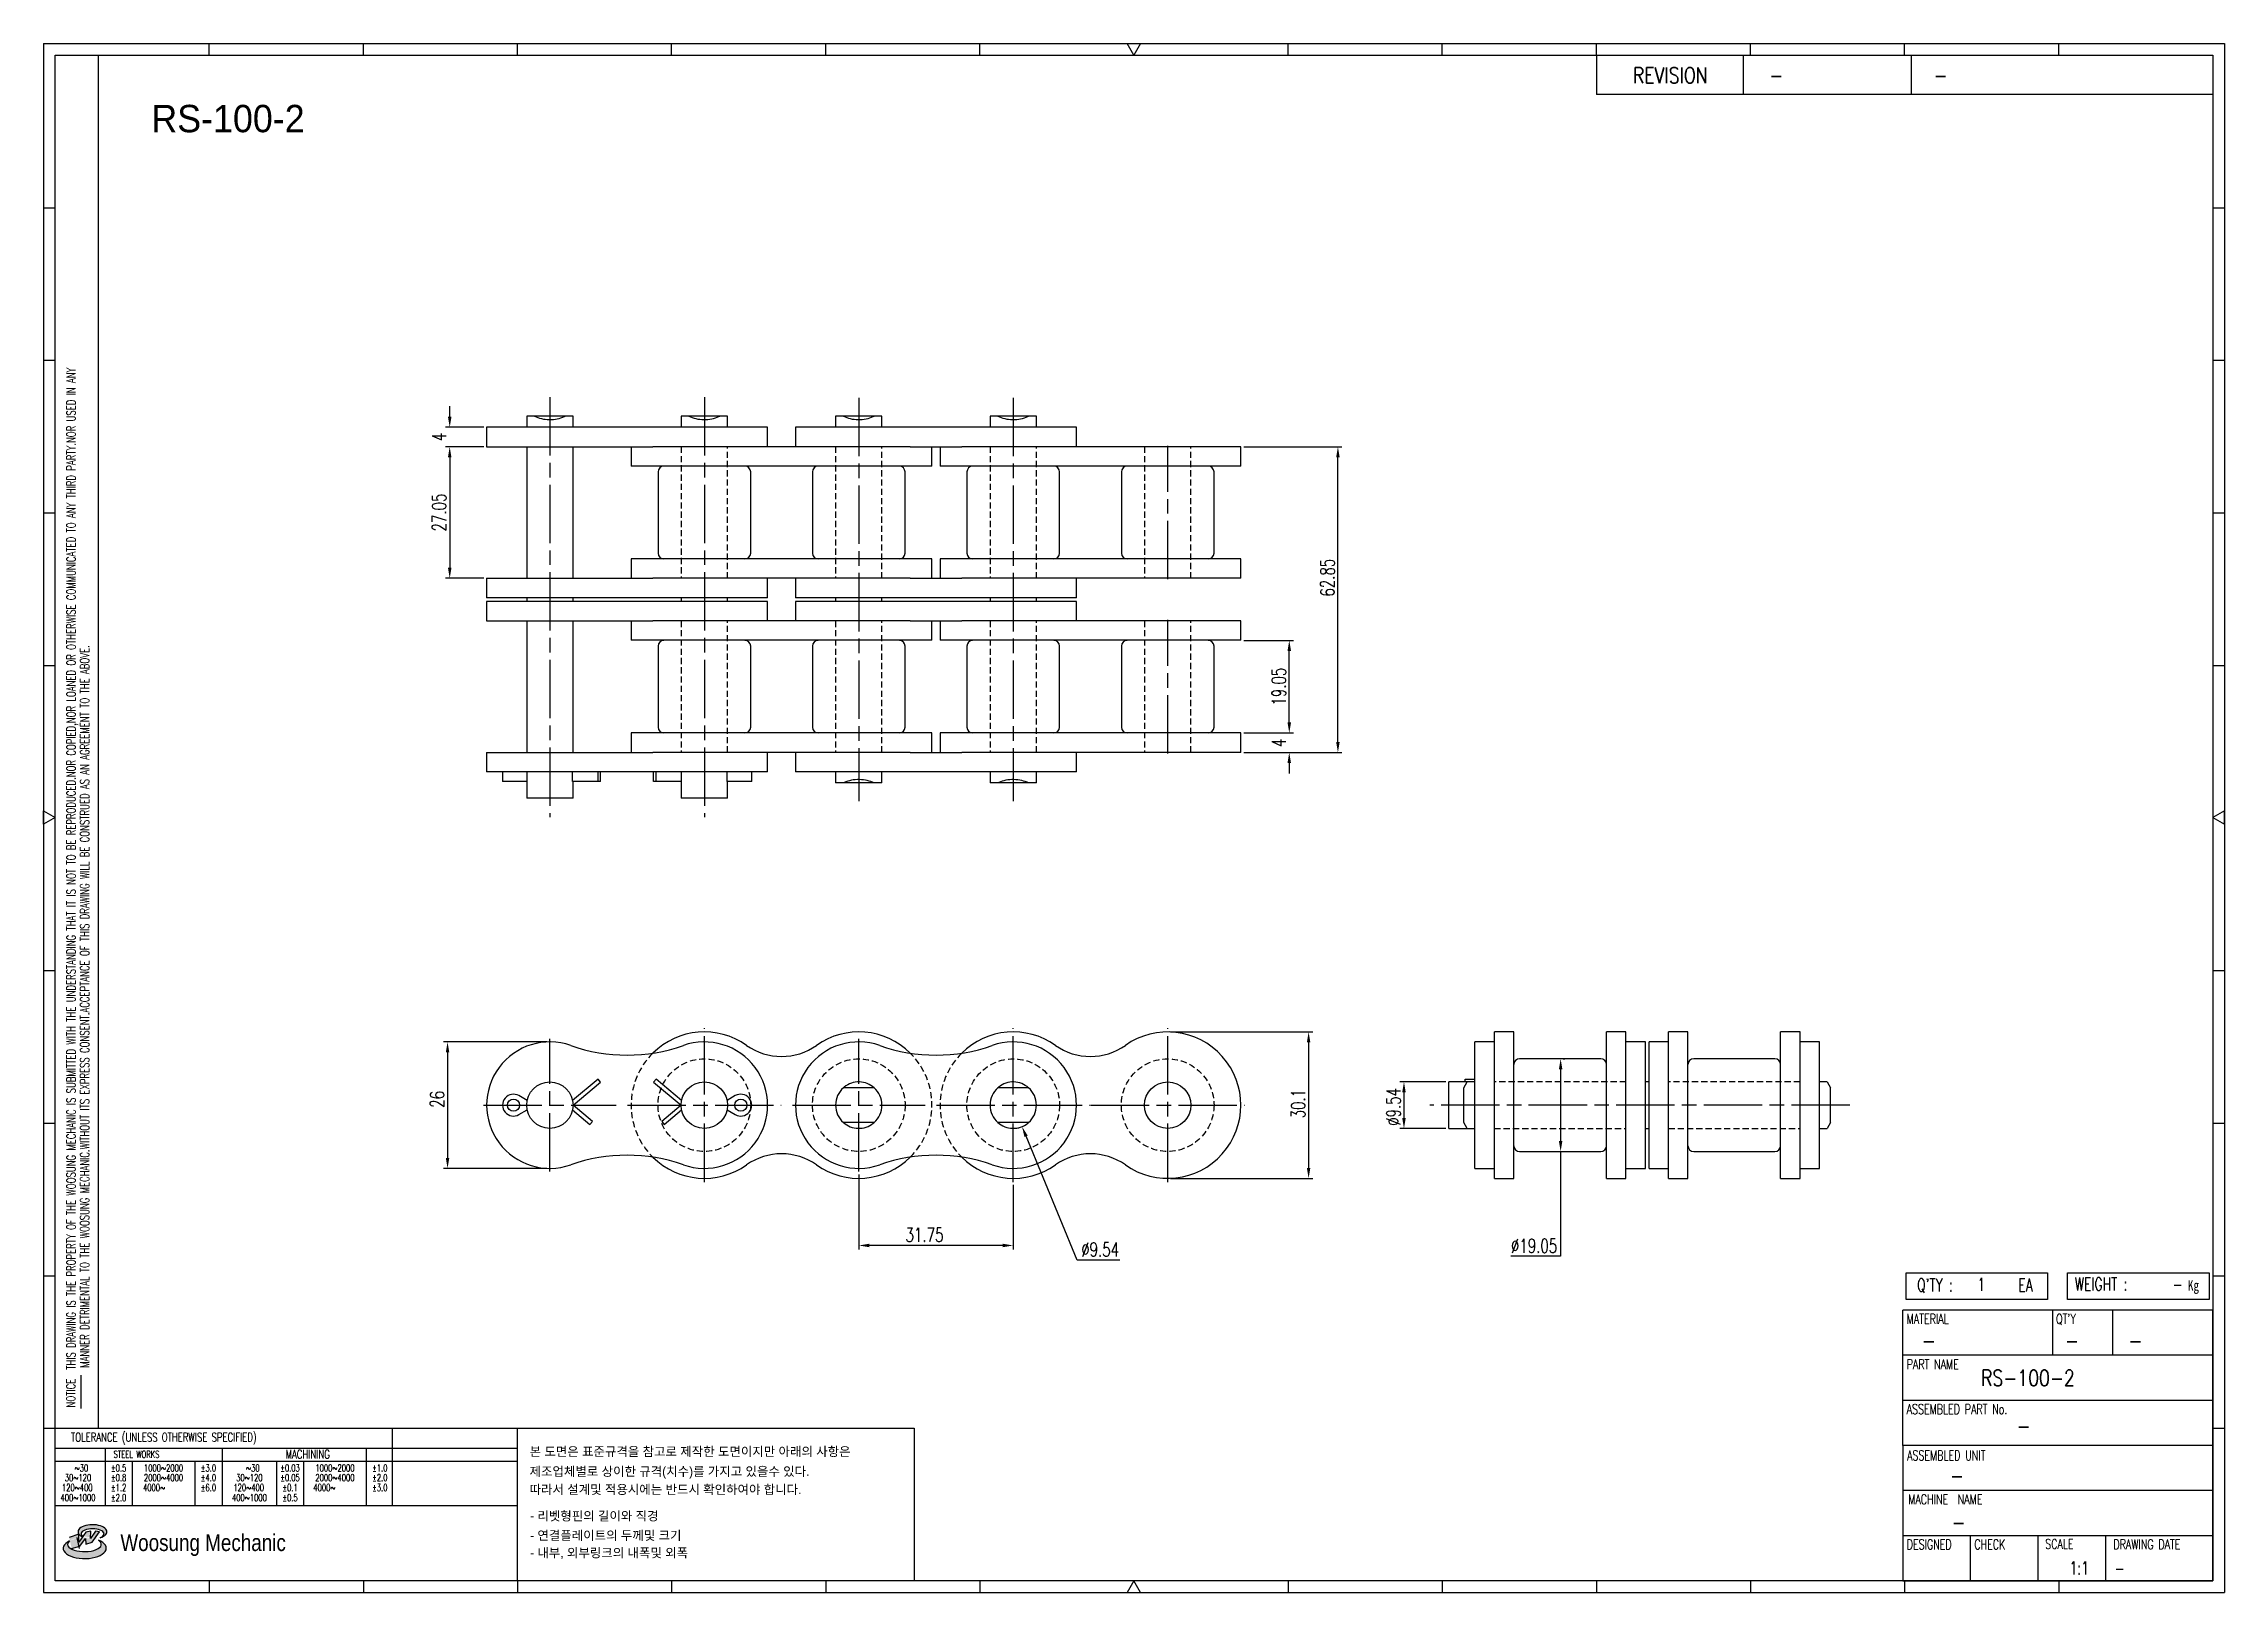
# Model space of a CAD drawing. Header units: millimetres. Extents: x 1327 to 1775, y -130 to 188.
import ezdxf
from ezdxf.enums import TextEntityAlignment as Align

# ---------------------------------------------------------------- set-up
doc = ezdxf.new("R2010")
doc.units = ezdxf.units.MM
doc.linetypes.add('AM_ISO08W050', pattern=[18, 12, -1.5, 3, -1.5])
doc.linetypes.add('HIDDEN', pattern=[9.525, 6.35, -3.175])
doc.layers.get('Defpoints').update_dxf_attribs({"color": 80})
doc.layers.add('CL1', color=140, linetype='AM_ISO08W050', lineweight=25)
for name, color, linetype in [('HID-01', 2, 'HIDDEN'), ('S-DIM', 7, 'Continuous'), ('TITLE', 7, 'Continuous'), ('도면레이아웃', 7, 'Continuous')]:
    doc.layers.add(name, color=color, linetype=linetype)
doc.styles.add('HAN', font='ROMANS.shx', dxfattribs={"width": 0.7, "bigfont": 'whgtxt.shx'})
doc.styles.add('HKD_ST2', font='romans.shx', dxfattribs={"width": 0.7, "height": 4, "bigfont": '@extfont2.shx'})
doc.styles.add('HSG', font='SIMPLEX.shx', dxfattribs={"width": 0.7, "bigfont": 'HSG.shx'})
doc.styles.add('MtXpl_', font='Gulim.ttf')
doc.styles.add('SLDTEXTSTYLE4', font='arial.ttf', dxfattribs={"width": 0.8})
doc.dimstyles.new('APP1.2', dxfattribs={"dimscale": 1.2, "dimtxt": 2.4, "dimasz": 1.8, "dimexe": 0.7, "dimexo": 0.5, "dimgap": 0.6, "dimtad": 1, "dimtoh": 1, "dimrnd": 0.01, "dimzin": 9, "dimdsep": 46, "dimtxsty": 'HSG', "dimcen": 0, "dimclrd": 1, "dimclre": 1, "dimclrt": 256, "dimazin": 2, "dimtp": 1, "dimtm": 1, "dimtfac": 0.5, "dimtofl": 0, "dimtmove": 0, "dimatfit": 3, "dimfxl": 0, "dimtvp": 1, "dimtolj": 2, "dimlwd": -1, "dimlwe": -1, "dimarcsym": 0})

# ---------------------------------------------------------------- blocks, each defined once
blk = doc.blocks.new('MAST')
at = {"layer": '도면레이아웃'}
h = blk.add_hatch(color=10, dxfattribs=at)
h.paths.add_polyline_path([(1.544, 35.177), (1.554, 34.966), (1.779, 35.034), (2.054, 35.422), (1.908, 35.446), (1.728, 35.167), (1.741, 35.439), (1.547, 35.405), (1.292, 35.041), (1.295, 35.33), (0.943, 35.208), (1.03, 34.8), (1.336, 34.885)])
edge = h.paths.add_edge_path()
edge.add_ellipse((1.795, 35.421), major_axis=(-0.53, 0), ratio=0.487785, start_angle=122.36065, end_angle=403.39574)
edge.add_line((1.411, 35.244), (1.419, 35.261))
edge.add_ellipse((1.798, 35.344), major_axis=(-0.423, 0), ratio=0.444396, start_angle=131.58977, end_angle=386.19408, ccw=False)
edge = h.paths.add_edge_path()
edge.add_ellipse((1.512, 34.815), major_axis=(-0.793, 0), ratio=0.480113, start_angle=314.67633, end_angle=590.85213)
edge.add_ellipse((1.501, 34.958), major_axis=(-0.62, 0), ratio=0.43311, start_angle=331.7024, end_angle=574.42495, ccw=False)
at = {"color": 140}
for p, q in [((0, 90.118), (80.15, 90.118)), ((0, 90.118), (0, 33.191)), ((80.15, 90.118), (80.15, 33.191)), ((57.068, 89.693), (57.068, 88.246)), ((62.47, 89.693), (62.47, 88.246)), ((68.635, 89.693), (68.635, 88.246)), ((79.725, 88.246), (57.068, 88.246)), ((68.449, 43.961), (68.449, 44.936)), ((68.449, 44.936), (73.654, 44.936)), ((73.654, 44.936), (73.654, 43.961)), ((74.39, 43.961), (74.39, 44.936)), ((74.39, 44.936), (79.595, 44.936)), ((79.595, 44.936), (79.595, 43.961)), ((68.336, 38.59), (68.336, 43.563)), ((79.725, 43.563), (68.336, 43.563)), ((73.654, 43.961), (68.449, 43.961)), ((73.827, 43.563), (73.827, 41.905)), ((79.595, 43.961), (74.39, 43.961)), ((76.037, 43.563), (76.037, 41.905)), ((79.725, 38.59), (79.725, 43.563)), ((79.725, 41.905), (68.336, 41.905)), ((79.725, 40.248), (68.336, 40.248)), ((68.336, 38.59), (68.336, 33.616)), ((79.725, 38.59), (68.336, 38.59)), ((79.725, 33.616), (79.725, 38.59)), ((79.725, 36.932), (68.336, 36.932)), ((79.725, 35.274), (68.336, 35.274)), ((70.822, 33.616), (70.822, 35.274)), ((73.309, 33.616), (73.309, 35.274)), ((75.796, 33.616), (75.796, 35.274)), ((0, 33.191), (80.15, 33.191)), ((68.336, 33.616), (79.725, 33.616))]:
    blk.add_line(p, q, dxfattribs=at)
for p, q in [((6.089, 89.693), (6.089, 90.118)), ((11.753, 89.693), (11.753, 90.118)), ((17.418, 89.693), (17.418, 90.118)), ((23.082, 89.693), (23.082, 90.118)), ((28.746, 89.693), (28.746, 90.118)), ((34.411, 89.693), (34.411, 90.118)), ((45.739, 89.693), (45.739, 90.118)), ((51.404, 89.693), (51.404, 90.118)), ((57.068, 89.693), (57.068, 90.118)), ((62.732, 89.693), (62.732, 90.118)), ((68.397, 89.693), (68.397, 90.118)), ((74.061, 89.693), (74.061, 90.118)), ((0, 84.085), (0.425, 84.085)), ((79.725, 84.085), (80.15, 84.085)), ((0, 78.478), (0.425, 78.478)), ((79.725, 78.478), (80.15, 78.478)), ((0, 72.87), (0.425, 72.87)), ((79.725, 72.87), (80.15, 72.87)), ((0, 67.262), (0.425, 67.262)), ((79.725, 67.262), (80.15, 67.262)), ((0, 56.047), (0.425, 56.047)), ((79.725, 56.047), (80.15, 56.047)), ((0, 50.439), (0.425, 50.439)), ((79.725, 50.439), (80.15, 50.439)), ((0, 44.832), (0.425, 44.832)), ((79.725, 44.832), (80.15, 44.832)), ((1.377, 39.947), (1.377, 41.174)), ((0, 39.224), (0.425, 39.224)), ((79.725, 39.224), (80.15, 39.224)), ((6.089, 33.616), (6.089, 33.191)), ((11.753, 33.616), (11.753, 33.191)), ((17.418, 33.616), (17.418, 33.191)), ((23.082, 33.616), (23.082, 33.191)), ((28.746, 33.616), (28.746, 33.191)), ((34.411, 33.616), (34.411, 33.191)), ((45.739, 33.616), (45.739, 33.191)), ((51.404, 33.616), (51.404, 33.191)), ((57.068, 33.616), (57.068, 33.191)), ((62.732, 33.616), (62.732, 33.191)), ((68.397, 33.616), (68.397, 33.191)), ((74.061, 33.616), (74.061, 33.191))]:
    blk.add_line(p, q)
at = {"color": 2}
for p, q in [((2.017, 39.224), (2.017, 89.693)), ((0.425, 39.224), (17.418, 39.224)), ((0.425, 38.487), (17.418, 38.487)), ((2.257, 38.487), (2.257, 36.382)), ((6.557, 38.5), (6.557, 36.382)), ((11.857, 38.487), (11.857, 36.382)), ((12.816, 39.224), (12.816, 36.382)), ((17.418, 33.616), (17.418, 39.224)), ((0.425, 38.012), (17.418, 38.012)), ((3.257, 38.012), (3.257, 36.382)), ((5.557, 38.012), (5.557, 36.382)), ((8.557, 38.012), (8.557, 36.382)), ((9.557, 38.026), (9.557, 36.382)), ((0.425, 36.382), (17.418, 36.382))]:
    blk.add_line(p, q, dxfattribs=at)
for points in [[(40.075, 89.693), (39.83, 90.118), (40.32, 90.118)], [(0.425, 61.679), (0, 61.433), (0, 61.924)], [(79.725, 61.679), (80.15, 61.433), (80.15, 61.924)], [(40.075, 33.616), (39.83, 33.191), (40.32, 33.191)]]:
    blk.add_lwpolyline(points, close=True)
at = {"color": 140}
blk.add_lwpolyline([(0.425, 89.693), (79.725, 89.693), (79.725, 33.616), (0.425, 33.616)], close=True, dxfattribs=at)
at = {"layer": '도면레이아웃'}
for p, q in [((1.295, 35.33), (0.943, 35.208)), ((1.547, 35.405), (1.292, 35.041)), ((1.292, 35.041), (1.295, 35.33)), ((1.741, 35.439), (1.547, 35.405)), ((1.908, 35.446), (1.728, 35.167)), ((1.728, 35.167), (1.741, 35.439)), ((1.779, 35.034), (2.054, 35.422)), ((2.054, 35.422), (1.908, 35.446)), ((1.03, 34.8), (1.336, 34.885)), ((1.224, 35.208), (1.311, 34.8)), ((1.224, 35.208), (1.224, 35.208)), ((1.336, 34.885), (1.544, 35.177)), ((1.419, 35.261), (1.411, 35.244)), ((1.544, 35.177), (1.554, 34.966)), ((1.554, 34.966), (1.779, 35.034))]:
    blk.add_line(p, q, dxfattribs=at)
for centre, major_axis, ratio, start_param, end_param in [((1.795, 35.421), (-0.53, 0), 0.487785, 2.135596, 7.040584), ((1.798, 35.344), (-0.423, 0), 0.444396, 2.296675, 6.740358), ((1.512, 34.815), (-0.793, 0), 0.480113, 5.492138, 10.312315), ((1.501, 34.958), (-0.62, 0), 0.43311, 5.789299, 10.025607)]:
    blk.add_ellipse(centre, major_axis=major_axis, ratio=ratio, start_param=start_param, end_param=end_param, dxfattribs=at)
for s, height, style, width, p in [('REVISION', 0.5806, 'HAN', 0.8, (58.415, 88.664)), ('-', 0.581, 'HAN', 0.8, (63.426, 88.664)), ('-', 0.581, 'HAN', 0.8, (69.468, 88.664)), ("Q'TY : ", 0.4746, 'HKD_ST2', 0.7, (68.857, 44.253)), ('1', 0.475, 'HKD_ST2', 0.7, (71.071, 44.275)), ('EA', 0.4746, 'HKD_ST2', 0.7, (72.578, 44.253)), ('WEIGHT : ', 0.4746, 'HKD_ST2', 0.7, (74.65, 44.286)), ('-', 0.581, 'HAN', 0.8, (69.029, 42.157)), ('-', 0.581, 'HAN', 0.8, (74.289, 42.157)), ('-', 0.581, 'HAN', 0.8, (76.623, 42.157)), ('-', 0.581, 'HAN', 0.8, (72.515, 39.013)), ('-', 0.581, 'HAN', 0.8, (70.067, 37.189)), ('-', 0.581, 'HAN', 0.8, (70.126, 35.48)), ('1:1', 0.4746, 'HKD_ST2', 0.7, (74.458, 33.848)), ('-', 0.475, 'HKD_ST2', 0.7, (76.112, 33.837))]:
    blk.add_text(s, height=height, dxfattribs=dict(style=style, width=width)).set_placement(p)
at = {"color": 6, "style": 'HKD_ST2', "width": 0.7}
for s, p in [(' THIS DRAWING IS THE PROPERTY OF THE WOOSUNG MECHANIC IS SUBMITTED WITH THE UNDERSTANDING THAT IT IS NOT TO BE REPRODUCED.NOR COPIED,NOR LOANED OR OTHERWISE COMMUNICATED TO ANY THIRD PARTY.NOR USED IN ANY', (1.173, 41.217)), ('MANNER DETRIMENTAL TO THE WOOSUNG MECHANIC.WITHOUT ITS EXPRESS CONSENT.ACCEPTANCE OF THIS DRAWING WILL BE CONSTRUED AS AN AGREEMENT TO THE ABOVE.', (1.672, 41.447))]:
    blk.add_text(s, height=0.326266, rotation=90, dxfattribs=at).set_placement(p)
at = {"style": 'HKD_ST2', "width": 0.7}
blk.add_text('-', height=0.475, dxfattribs=at).set_placement((78.613, 44.286), align=Align.RIGHT)
at = {"color": 254, "style": 'HKD_ST2', "width": 0.7}
for s, height, p in [('MATERIAL', 0.3651, (68.474, 43.425)), ("QT'Y", 0.3651, (73.965, 43.425)), ('PART NAME', 0.3651, (68.474, 41.756)), ('ASSEMBLED PART No.', 0.36511, (68.474, 40.109)), ('ASSEMBLED UNIT', 0.36511, (68.49, 38.408)), ('MACHINE  NAME', 0.36511, (68.532, 36.794)), ('DESIGNED', 0.3651, (68.474, 35.136)), ('CHECK', 0.3651, (70.961, 35.136)), ('SCALE', 0.3651, (73.566, 35.153)), ('DRAWING DATE', 0.36511, (76.071, 35.141))]:
    blk.add_text(s, height=height, dxfattribs=at).set_placement(p, align=Align.TOP_LEFT)
at = {"style": 'HKD_ST2', "width": 0.7}
blk.add_text('NOTICE', height=0.3263, rotation=90, dxfattribs=at).set_placement((1.163, 39.988))
blk.add_text('TOLERANCE (UNLESS OTHERWISE SPECIFIED)', height=0.32627, dxfattribs=at).set_placement((4.417, 38.896), align=Align.MIDDLE_CENTER)
at = {"color": 4, "style": 'HKD_ST2', "width": 0.7}
for s, height, p in [('%%12630', 0.261, (1.389, 37.762)), ('1000%%1262000', 0.26101, (4.407, 37.762)), ('%%12630', 0.261, (7.689, 37.762)), ('1000%%1262000', 0.26101, (10.707, 37.762)), ('120%%126400', 0.26101, (1.237, 37.045)), ('30%%126120', 0.261, (1.263, 37.411)), ('4000%%126', 0.261, (4.061, 37.045)), ('2000%%1264000', 0.26101, (4.407, 37.411)), ('120%%126400', 0.26101, (7.537, 37.045)), ('30%%126120', 0.261, (7.563, 37.411)), ('4000%%126', 0.261, (10.321, 37.045)), ('2000%%1264000', 0.26101, (10.707, 37.411)), ('400%%1261000', 0.26101, (1.263, 36.67)), ('400%%1261000', 0.26101, (7.563, 36.67))]:
    blk.add_text(s, height=height, dxfattribs=at).set_placement(p, align=Align.MIDDLE_CENTER)
for s, height, p in [('%%P0.5', 0.261, (2.757, 37.762)), ('STEEL WORKS', 0.26101, (3.416, 38.268)), ('%%P3.0', 0.261, (6.057, 37.762)), ('%%P0.03', 0.261, (9.057, 37.762)), ('MACHINING', 0.3263, (9.707, 38.27)), ('%%P1.0', 0.261, (12.357, 37.762)), ('%%P0.8', 0.261, (2.757, 37.411)), ('%%P1.2', 0.261, (2.757, 37.045)), ('%%P4.0', 0.261, (6.057, 37.411)), ('%%P6.0', 0.261, (6.057, 37.045)), ('%%P0.05', 0.261, (9.057, 37.411)), ('%%P0.1', 0.261, (9.057, 37.045)), ('%%P2.0', 0.261, (12.357, 37.411)), ('%%P3.0', 0.261, (12.357, 37.045)), ('%%P2.0', 0.261, (2.757, 36.67)), ('%%P0.5', 0.261, (9.057, 36.67))]:
    blk.add_text(s, height=height, dxfattribs=at).set_placement(p, align=Align.MIDDLE)
at = {"color": 1, "style": 'SLDTEXTSTYLE4', "width": 0.8}
blk.add_text('Woosung Mechanic', height=0.61957, dxfattribs=at).set_placement((2.822, 34.711))
at = {"layer": 'TITLE', "width": 0.8}
blk.add_text('Kg', height=0.3789, dxfattribs=at).set_placement((78.807, 44.286))
blk = doc.blocks.new('*D2')
at = {"layer": 'Defpoints', "color": 0, "transparency": 16777216}
for p in [(1572.98, 46.76), (1582.92, 46.76), (1572.98, 42.76)]:
    blk.add_point(p, dxfattribs=at)
at = {"layer": 'S-DIM', "color": 1, "transparency": 16777216}
for p, q in [((1582.92, 48.92), (1582.92, 51.08)), ((1573.58, 46.76), (1583.76, 46.76)), ((1573.58, 42.76), (1583.76, 42.76)), ((1582.92, 40.6), (1582.92, 38.44))]:
    blk.add_line(p, q, dxfattribs=at)
for points in [[(1582.56, 48.92), (1583.28, 48.92), (1582.92, 46.76)], [(1582.56, 40.6), (1583.28, 40.6), (1582.92, 42.76)]]:
    blk.add_solid(points, dxfattribs=at)
at = {"layer": 'S-DIM', "transparency": 16777216, "insert": (1580.76, 44.76), "char_height": 2.88, "attachment_point": 5, "rotation": 90, "style": 'HSG'}
blk.add_mtext('\\A2;4', dxfattribs=at)
blk = doc.blocks.new('*D3')
at = {"layer": 'Defpoints', "color": 0, "transparency": 16777216}
for p in [(1572.98, 65.81), (1582.92, 65.81), (1572.98, 46.76)]:
    blk.add_point(p, dxfattribs=at)
at = {"layer": 'S-DIM', "color": 1, "transparency": 16777216}
for p, q in [((1573.58, 65.81), (1583.76, 65.81)), ((1582.92, 48.92), (1582.92, 63.65)), ((1573.58, 46.76), (1583.76, 46.76))]:
    blk.add_line(p, q, dxfattribs=at)
for points in [[(1582.56, 63.65), (1583.28, 63.65), (1582.92, 65.81)], [(1582.56, 48.92), (1583.28, 48.92), (1582.92, 46.76)]]:
    blk.add_solid(points, dxfattribs=at)
at = {"layer": 'S-DIM', "transparency": 16777216, "insert": (1580.76, 56.29), "char_height": 2.88, "attachment_point": 5, "rotation": 90, "style": 'HSG'}
blk.add_mtext('\\A2;19.05', dxfattribs=at)
blk = doc.blocks.new('*D4')
at = {"layer": 'Defpoints', "color": 0, "transparency": 16777216}
for p in [(1572.98, 105.61), (1592.92, 105.61), (1572.98, 42.76)]:
    blk.add_point(p, dxfattribs=at)
at = {"layer": 'S-DIM', "color": 1, "transparency": 16777216}
for p, q in [((1573.58, 105.61), (1593.76, 105.61)), ((1592.92, 44.92), (1592.92, 103.45)), ((1573.58, 42.76), (1593.76, 42.76))]:
    blk.add_line(p, q, dxfattribs=at)
for points in [[(1592.56, 103.45), (1593.28, 103.45), (1592.92, 105.61)], [(1592.56, 44.92), (1593.28, 44.92), (1592.92, 42.76)]]:
    blk.add_solid(points, dxfattribs=at)
at = {"layer": 'S-DIM', "transparency": 16777216, "insert": (1590.76, 78.69), "char_height": 2.88, "attachment_point": 5, "rotation": 90, "style": 'HSG'}
blk.add_mtext('\\A2;62.85', dxfattribs=at)
blk = doc.blocks.new('*D5')
at = {"layer": 'Defpoints', "color": 0, "transparency": 16777216}
for p in [(1417.93, 109.61), (1410.33, 105.61), (1417.93, 105.61)]:
    blk.add_point(p, dxfattribs=at)
at = {"layer": 'S-DIM', "color": 1, "transparency": 16777216}
for p, q in [((1410.33, 111.77), (1410.33, 113.93)), ((1417.33, 109.61), (1409.49, 109.61)), ((1417.33, 105.61), (1409.49, 105.61)), ((1410.33, 103.45), (1410.33, 101.29))]:
    blk.add_line(p, q, dxfattribs=at)
for points in [[(1409.97, 111.77), (1410.69, 111.77), (1410.33, 109.61)], [(1409.97, 103.45), (1410.69, 103.45), (1410.33, 105.61)]]:
    blk.add_solid(points, dxfattribs=at)
at = {"layer": 'S-DIM', "transparency": 16777216, "insert": (1408.17, 107.61), "char_height": 2.88, "attachment_point": 5, "rotation": 90, "style": 'HSG'}
blk.add_mtext('\\A2;4', dxfattribs=at)
blk = doc.blocks.new('*D6')
at = {"layer": 'Defpoints', "color": 0, "transparency": 16777216}
for p in [(1417.93, 105.61), (1410.33, 78.56), (1417.93, 78.56)]:
    blk.add_point(p, dxfattribs=at)
at = {"layer": 'S-DIM', "color": 1, "transparency": 16777216}
for p, q in [((1417.33, 105.61), (1409.49, 105.61)), ((1410.33, 103.45), (1410.33, 80.72)), ((1417.33, 78.56), (1409.49, 78.56))]:
    blk.add_line(p, q, dxfattribs=at)
for points in [[(1409.97, 103.45), (1410.69, 103.45), (1410.33, 105.61)], [(1409.97, 80.72), (1410.69, 80.72), (1410.33, 78.56)]]:
    blk.add_solid(points, dxfattribs=at)
at = {"layer": 'S-DIM', "transparency": 16777216, "insert": (1408.17, 92.09), "char_height": 2.88, "attachment_point": 5, "rotation": 90, "style": 'HSG'}
blk.add_mtext('\\A2;27.05', dxfattribs=at)
blk = doc.blocks.new('*D7')
at = {"layer": 'Defpoints', "color": 0, "transparency": 16777216}
for p in [(1494.43, -43.4), (1526.18, -45.55), (1494.43, -58.6)]:
    blk.add_point(p, dxfattribs=at)
at = {"layer": 'S-DIM', "color": 1, "transparency": 16777216}
for p, q in [((1494.43, -44), (1494.43, -59.44)), ((1526.18, -46.15), (1526.18, -59.44)), ((1524.02, -58.6), (1496.59, -58.6))]:
    blk.add_line(p, q, dxfattribs=at)
for points in [[(1496.59, -58.24), (1496.59, -58.96), (1494.43, -58.6)], [(1524.02, -58.24), (1524.02, -58.96), (1526.18, -58.6)]]:
    blk.add_solid(points, dxfattribs=at)
at = {"layer": 'S-DIM', "transparency": 16777216, "insert": (1507.93, -56.44), "char_height": 2.88, "attachment_point": 5, "style": 'HSG'}
blk.add_mtext('\\A2;31.75', dxfattribs=at)
blk = doc.blocks.new('*D8')
at = {"layer": 'Defpoints', "color": 0, "transparency": 16777216}
for p in [(1524.36, -25.34), (1527.99, -34.16)]:
    blk.add_point(p, dxfattribs=at)
at = {"layer": 'S-DIM', "color": 1, "transparency": 16777216}
for p, q in [((1539.29, -61.6), (1528.81, -36.15)), ((1548.08, -61.6), (1539.29, -61.6))]:
    blk.add_line(p, q, dxfattribs=at)
blk.add_arc((1526.18, -29.75), 4.77, 282.2892, 304.2026, dxfattribs=at)
blk.add_solid([(1529.15, -36.02), (1528.48, -36.29), (1527.99, -34.16)], dxfattribs=at)
at = {"layer": 'S-DIM', "transparency": 16777216, "insert": (1544.04, -59.44), "char_height": 2.88, "attachment_point": 5, "style": 'HSG'}
blk.add_mtext('\\A2;∅9.54', dxfattribs=at)
blk = doc.blocks.new('*D9')
at = {"layer": 'Defpoints', "color": 0, "transparency": 16777216}
for p in [(1430.93, -16.75), (1409.89, -42.75), (1430.93, -42.75)]:
    blk.add_point(p, dxfattribs=at)
at = {"layer": 'S-DIM', "color": 1, "transparency": 16777216}
for p, q in [((1430.33, -16.75), (1409.05, -16.75)), ((1409.89, -18.91), (1409.89, -40.59)), ((1430.33, -42.75), (1409.05, -42.75))]:
    blk.add_line(p, q, dxfattribs=at)
for points in [[(1409.53, -18.91), (1410.25, -18.91), (1409.89, -16.75)], [(1409.53, -40.59), (1410.25, -40.59), (1409.89, -42.75)]]:
    blk.add_solid(points, dxfattribs=at)
at = {"layer": 'S-DIM', "transparency": 16777216, "insert": (1407.73, -28.56), "char_height": 2.88, "attachment_point": 5, "rotation": 90, "style": 'HSG'}
blk.add_mtext('\\A2;26', dxfattribs=at)
blk = doc.blocks.new('*D10')
at = {"layer": 'Defpoints', "color": 0, "transparency": 16777216}
for p in [(1557.93, -14.7), (1557.93, -44.8), (1586.9, -44.8)]:
    blk.add_point(p, dxfattribs=at)
at = {"layer": 'S-DIM', "color": 1, "transparency": 16777216}
for p, q in [((1558.53, -14.7), (1587.74, -14.7)), ((1586.9, -16.86), (1586.9, -42.64)), ((1558.53, -44.8), (1587.74, -44.8))]:
    blk.add_line(p, q, dxfattribs=at)
for points in [[(1586.54, -16.86), (1587.26, -16.86), (1586.9, -14.7)], [(1586.54, -42.64), (1587.26, -42.64), (1586.9, -44.8)]]:
    blk.add_solid(points, dxfattribs=at)
at = {"layer": 'S-DIM', "transparency": 16777216, "insert": (1584.74, -29.43), "char_height": 2.88, "attachment_point": 5, "rotation": 90, "style": 'HSG'}
blk.add_mtext('\\A2;30.1', dxfattribs=at)
blk = doc.blocks.new('*D11')
at = {"layer": 'Defpoints', "color": 0, "transparency": 16777216}
for p in [(1615.71, -24.98), (1606.5, -34.52), (1615.71, -34.52)]:
    blk.add_point(p, dxfattribs=at)
at = {"layer": 'S-DIM', "color": 1, "transparency": 16777216}
for p, q in [((1615.11, -24.98), (1605.66, -24.98)), ((1606.5, -27.14), (1606.5, -32.36)), ((1615.11, -34.52), (1605.66, -34.52))]:
    blk.add_line(p, q, dxfattribs=at)
for points in [[(1606.14, -27.14), (1606.86, -27.14), (1606.5, -24.98)], [(1606.14, -32.36), (1606.86, -32.36), (1606.5, -34.52)]]:
    blk.add_solid(points, dxfattribs=at)
at = {"layer": 'S-DIM', "transparency": 16777216, "insert": (1604.34, -30.11), "char_height": 2.88, "attachment_point": 5, "rotation": 90, "style": 'HSG'}
blk.add_mtext('\\A2;%%c9.54', dxfattribs=at)
blk = doc.blocks.new('*D12')
at = {"layer": 'Defpoints', "color": 0, "transparency": 16777216}
for p in [(1638.61, -20.22), (1638.61, -39.27), (1638.71, -39.27)]:
    blk.add_point(p, dxfattribs=at)
at = {"layer": 'S-DIM', "color": 1, "transparency": 16777216}
for p, q in [((1638.71, -22.38), (1638.71, -37.11)), ((1639.21, -20.22), (1639.55, -20.22)), ((1638.71, -39.27), (1638.71, -60.83)), ((1639.21, -39.27), (1639.55, -39.27)), ((1638.71, -60.83), (1628.49, -60.83))]:
    blk.add_line(p, q, dxfattribs=at)
for points in [[(1638.35, -22.38), (1639.07, -22.38), (1638.71, -20.22)], [(1638.35, -37.11), (1639.07, -37.11), (1638.71, -39.27)]]:
    blk.add_solid(points, dxfattribs=at)
at = {"layer": 'S-DIM', "transparency": 16777216, "insert": (1633.24, -58.67), "char_height": 2.88, "attachment_point": 5, "style": 'HSG'}
blk.add_mtext('\\A2;%%c19.05', dxfattribs=at)

msp = doc.modelspace()

# ---------------------------------------------------------------- linework, layer by layer
for p, q in [((1417.925, 109.611), (1417.925, 105.611)), ((1475.675, 109.611), (1417.925, 109.611)), ((1435.695, 111.886), (1426.155, 111.886)), ((1426.155, 111.886), (1426.155, 109.611)), ((1427.77, 111.886), (1428.094, 111.735)), ((1428.094, 111.735), (1428.439, 111.601)), ((1428.439, 111.601), (1428.804, 111.484)), ((1428.804, 111.484), (1429.184, 111.387)), ((1429.184, 111.387), (1429.578, 111.309)), ((1429.578, 111.309), (1429.982, 111.251)), ((1429.982, 111.251), (1430.393, 111.214)), ((1430.393, 111.214), (1430.808, 111.198)), ((1430.808, 111.198), (1431.224, 111.202)), ((1431.224, 111.202), (1431.638, 111.228)), ((1431.638, 111.228), (1432.046, 111.274)), ((1432.046, 111.274), (1432.446, 111.341)), ((1432.446, 111.341), (1432.834, 111.427)), ((1432.834, 111.427), (1433.208, 111.533)), ((1433.208, 111.533), (1433.564, 111.657)), ((1433.564, 111.657), (1433.901, 111.798)), ((1433.901, 111.798), (1434.08, 111.886)), ((1435.695, 109.611), (1435.695, 111.886)), ((1467.445, 111.886), (1457.905, 111.886)), ((1457.905, 111.886), (1457.905, 109.611)), ((1459.52, 111.886), (1459.844, 111.735)), ((1459.844, 111.735), (1460.189, 111.601)), ((1460.189, 111.601), (1460.554, 111.484)), ((1460.554, 111.484), (1460.934, 111.387)), ((1460.934, 111.387), (1461.328, 111.309)), ((1461.328, 111.309), (1461.732, 111.251)), ((1461.732, 111.251), (1462.143, 111.214)), ((1462.143, 111.214), (1462.558, 111.198)), ((1462.558, 111.198), (1462.974, 111.202)), ((1462.974, 111.202), (1463.388, 111.228)), ((1463.388, 111.228), (1463.796, 111.274)), ((1463.796, 111.274), (1464.196, 111.341)), ((1464.196, 111.341), (1464.584, 111.427)), ((1464.584, 111.427), (1464.958, 111.533)), ((1464.958, 111.533), (1465.314, 111.657)), ((1465.314, 111.657), (1465.651, 111.798)), ((1465.651, 111.798), (1465.83, 111.886)), ((1467.445, 109.611), (1467.445, 111.886)), ((1475.675, 105.611), (1475.675, 109.611)), ((1481.425, 109.611), (1481.425, 105.611)), ((1539.175, 109.611), (1481.425, 109.611)), ((1499.195, 111.886), (1489.655, 111.886)), ((1489.655, 111.886), (1489.655, 109.611)), ((1491.27, 111.886), (1491.594, 111.735)), ((1491.594, 111.735), (1491.939, 111.601)), ((1491.939, 111.601), (1492.304, 111.484)), ((1492.304, 111.484), (1492.684, 111.387)), ((1492.684, 111.387), (1493.078, 111.309)), ((1493.078, 111.309), (1493.482, 111.251)), ((1493.482, 111.251), (1493.893, 111.214)), ((1493.893, 111.214), (1494.308, 111.198)), ((1494.308, 111.198), (1494.724, 111.202)), ((1494.724, 111.202), (1495.138, 111.228)), ((1495.138, 111.228), (1495.546, 111.274)), ((1495.546, 111.274), (1495.946, 111.341)), ((1495.946, 111.341), (1496.334, 111.427)), ((1496.334, 111.427), (1496.708, 111.533)), ((1496.708, 111.533), (1497.064, 111.657)), ((1497.064, 111.657), (1497.401, 111.798)), ((1497.401, 111.798), (1497.58, 111.886)), ((1499.195, 109.611), (1499.195, 111.886)), ((1530.945, 111.886), (1521.405, 111.886)), ((1521.405, 111.886), (1521.405, 109.611)), ((1523.02, 111.886), (1523.344, 111.735)), ((1523.344, 111.735), (1523.689, 111.601)), ((1523.689, 111.601), (1524.054, 111.484)), ((1524.054, 111.484), (1524.434, 111.387)), ((1524.434, 111.387), (1524.828, 111.309)), ((1524.828, 111.309), (1525.232, 111.251)), ((1525.232, 111.251), (1525.643, 111.214)), ((1525.643, 111.214), (1526.058, 111.198)), ((1526.058, 111.198), (1526.474, 111.202)), ((1526.474, 111.202), (1526.888, 111.228)), ((1526.888, 111.228), (1527.296, 111.274)), ((1527.296, 111.274), (1527.696, 111.341)), ((1527.696, 111.341), (1528.084, 111.427)), ((1528.084, 111.427), (1528.458, 111.533)), ((1528.458, 111.533), (1528.814, 111.657)), ((1528.814, 111.657), (1529.151, 111.798)), ((1529.151, 111.798), (1529.33, 111.886)), ((1530.945, 109.611), (1530.945, 111.886)), ((1539.175, 105.611), (1539.175, 109.611)), ((1417.925, 105.611), (1452.084, 105.611)), ((1426.155, 105.611), (1426.155, 78.561)), ((1435.695, 78.561), (1435.695, 105.611)), ((1447.625, 105.611), (1447.625, 101.611)), ((1505.017, 105.611), (1452.084, 105.611)), ((1505.017, 105.611), (1515.584, 105.611)), ((1509.475, 101.611), (1509.475, 105.611)), ((1511.125, 105.611), (1511.125, 101.611)), ((1572.975, 105.611), (1515.584, 105.611)), ((1572.975, 101.611), (1572.975, 105.611)), ((1509.475, 101.611), (1447.625, 101.611)), ((1453.15, 100.429), (1453.15, 83.742)), ((1472.2, 83.742), (1472.2, 100.429)), ((1484.9, 100.429), (1484.9, 83.742)), ((1503.95, 83.742), (1503.95, 100.429)), ((1572.975, 101.611), (1511.125, 101.611)), ((1516.65, 100.429), (1516.65, 83.742)), ((1535.7, 83.742), (1535.7, 100.429)), ((1548.4, 100.429), (1548.4, 83.742)), ((1567.45, 83.742), (1567.45, 100.429)), ((1447.625, 82.561), (1447.625, 78.561)), ((1509.475, 82.561), (1447.625, 82.561)), ((1509.475, 78.561), (1509.475, 82.561)), ((1511.125, 82.561), (1511.125, 78.561)), ((1572.975, 82.561), (1511.125, 82.561)), ((1572.975, 78.561), (1572.975, 82.561)), ((1417.925, 78.561), (1452.084, 78.561)), ((1417.925, 78.561), (1417.925, 74.561)), ((1505.017, 78.561), (1452.084, 78.561)), ((1475.675, 74.561), (1475.675, 78.561)), ((1481.425, 78.561), (1481.425, 74.561)), ((1505.017, 78.561), (1515.584, 78.561)), ((1572.975, 78.561), (1515.584, 78.561)), ((1539.175, 74.561), (1539.175, 78.561)), ((1475.675, 74.561), (1417.925, 74.561)), ((1417.925, 73.811), (1417.925, 69.811)), ((1475.675, 73.811), (1417.925, 73.811)), ((1426.155, 74.561), (1426.155, 73.811)), ((1435.695, 73.811), (1435.695, 74.561)), ((1457.905, 74.561), (1457.905, 73.811)), ((1467.445, 73.811), (1467.445, 74.561)), ((1475.675, 69.811), (1475.675, 73.811)), ((1539.175, 74.561), (1481.425, 74.561)), ((1481.425, 73.811), (1481.425, 69.811)), ((1539.175, 73.811), (1481.425, 73.811)), ((1489.655, 74.561), (1489.655, 73.811)), ((1499.195, 73.811), (1499.195, 74.561)), ((1521.405, 74.561), (1521.405, 73.811)), ((1530.945, 73.811), (1530.945, 74.561)), ((1539.175, 69.811), (1539.175, 73.811)), ((1417.925, 69.811), (1452.084, 69.811)), ((1426.155, 69.811), (1426.155, 42.761)), ((1435.695, 42.761), (1435.695, 69.811)), ((1447.625, 69.811), (1447.625, 65.811)), ((1505.017, 69.811), (1452.084, 69.811)), ((1505.017, 69.811), (1515.584, 69.811)), ((1509.475, 65.811), (1509.475, 69.811)), ((1511.125, 69.811), (1511.125, 65.811)), ((1572.975, 69.811), (1515.584, 69.811)), ((1572.975, 65.811), (1572.975, 69.811)), ((1509.475, 65.811), (1447.625, 65.811)), ((1453.15, 64.629), (1453.15, 47.942)), ((1472.2, 47.942), (1472.2, 64.629)), ((1484.9, 64.629), (1484.9, 47.942)), ((1503.95, 47.942), (1503.95, 64.629)), ((1572.975, 65.811), (1511.125, 65.811)), ((1516.65, 64.629), (1516.65, 47.942)), ((1535.7, 47.942), (1535.7, 64.629)), ((1548.4, 64.629), (1548.4, 47.942)), ((1567.45, 47.942), (1567.45, 64.629)), ((1447.625, 46.761), (1447.625, 42.761)), ((1509.475, 46.761), (1447.625, 46.761)), ((1509.475, 42.761), (1509.475, 46.761)), ((1511.125, 46.761), (1511.125, 42.761)), ((1572.975, 46.761), (1511.125, 46.761)), ((1572.975, 42.761), (1572.975, 46.761)), ((1417.925, 42.761), (1452.084, 42.761)), ((1417.925, 42.761), (1417.925, 38.761)), ((1505.017, 42.761), (1452.084, 42.761)), ((1475.675, 38.761), (1475.675, 42.761)), ((1481.425, 42.761), (1481.425, 38.761)), ((1505.017, 42.761), (1515.584, 42.761)), ((1572.975, 42.761), (1515.584, 42.761)), ((1539.175, 38.761), (1539.175, 42.761)), ((1475.675, 38.761), (1417.925, 38.761)), ((1421.188, 38.761), (1421.188, 36.761)), ((1426.255, 36.761), (1421.188, 36.761)), ((1426.155, 36.761), (1426.155, 33.386)), ((1426.255, 36.761), (1426.255, 38.761)), ((1435.596, 36.761), (1435.596, 38.761)), ((1441.346, 36.761), (1435.596, 36.761)), ((1435.695, 33.386), (1435.695, 36.761)), ((1440.827, 36.761), (1440.827, 38.761)), ((1441.346, 36.761), (1441.346, 38.761)), ((1452.254, 36.761), (1452.254, 38.761)), ((1458.005, 36.761), (1452.254, 36.761)), ((1452.773, 36.761), (1452.773, 38.761)), ((1457.905, 36.761), (1457.905, 33.386)), ((1458.005, 36.761), (1458.005, 38.761)), ((1467.346, 36.761), (1467.346, 38.761)), ((1472.412, 36.761), (1467.346, 36.761)), ((1467.445, 33.386), (1467.445, 36.761)), ((1472.412, 36.761), (1472.412, 38.761)), ((1539.175, 38.761), (1481.425, 38.761)), ((1489.655, 38.761), (1489.655, 36.486)), ((1499.195, 36.486), (1489.655, 36.486)), ((1491.45, 36.573), (1491.27, 36.486)), ((1491.786, 36.714), (1491.45, 36.573)), ((1492.143, 36.838), (1491.786, 36.714)), ((1492.516, 36.944), (1492.143, 36.838)), ((1492.905, 37.03), (1492.516, 36.944)), ((1493.304, 37.097), (1492.905, 37.03)), ((1493.713, 37.143), (1493.304, 37.097)), ((1494.127, 37.169), (1493.713, 37.143)), ((1494.543, 37.173), (1494.127, 37.169)), ((1494.958, 37.157), (1494.543, 37.173)), ((1495.369, 37.12), (1494.958, 37.157)), ((1495.773, 37.062), (1495.369, 37.12)), ((1496.166, 36.984), (1495.773, 37.062)), ((1496.547, 36.887), (1496.166, 36.984)), ((1496.911, 36.77), (1496.547, 36.887)), ((1497.257, 36.636), (1496.911, 36.77)), ((1497.58, 36.486), (1497.257, 36.636)), ((1499.195, 36.486), (1499.195, 38.761)), ((1521.405, 38.761), (1521.405, 36.486)), ((1530.945, 36.486), (1521.405, 36.486)), ((1523.2, 36.573), (1523.02, 36.486)), ((1523.536, 36.714), (1523.2, 36.573)), ((1523.893, 36.838), (1523.536, 36.714)), ((1524.266, 36.944), (1523.893, 36.838)), ((1524.655, 37.03), (1524.266, 36.944)), ((1525.054, 37.097), (1524.655, 37.03)), ((1525.463, 37.143), (1525.054, 37.097)), ((1525.877, 37.169), (1525.463, 37.143)), ((1526.293, 37.173), (1525.877, 37.169)), ((1526.708, 37.157), (1526.293, 37.173)), ((1527.119, 37.12), (1526.708, 37.157)), ((1527.523, 37.062), (1527.119, 37.12)), ((1527.916, 36.984), (1527.523, 37.062)), ((1528.297, 36.887), (1527.916, 36.984)), ((1528.661, 36.77), (1528.297, 36.887)), ((1529.007, 36.636), (1528.661, 36.77)), ((1529.33, 36.486), (1529.007, 36.636)), ((1530.945, 36.486), (1530.945, 38.761)), ((1435.695, 33.386), (1426.155, 33.386)), ((1467.445, 33.386), (1457.905, 33.386)), ((1625.083, -16.747), (1621.083, -16.747)), ((1621.083, -42.747), (1621.083, -16.747)), ((1629.083, -14.697), (1625.083, -14.697)), ((1625.083, -44.797), (1625.083, -14.697)), ((1629.083, -44.797), (1629.083, -14.697)), ((1652.133, -14.697), (1648.133, -14.697)), ((1648.133, -44.797), (1648.133, -14.697)), ((1652.133, -44.797), (1652.133, -14.697)), ((1656.133, -16.747), (1652.133, -16.747)), ((1656.133, -42.747), (1656.133, -16.747)), ((1656.883, -42.747), (1656.883, -16.747)), ((1660.883, -16.747), (1656.883, -16.747)), ((1664.883, -14.697), (1660.883, -14.697)), ((1660.883, -44.797), (1660.883, -14.697)), ((1664.883, -44.797), (1664.883, -14.697)), ((1687.933, -14.697), (1683.933, -14.697)), ((1683.933, -44.797), (1683.933, -14.697)), ((1687.933, -44.797), (1687.933, -14.697)), ((1691.933, -16.747), (1687.933, -16.747)), ((1691.933, -42.747), (1691.933, -16.747)), ((1646.952, -20.222), (1630.264, -20.222)), ((1682.752, -20.222), (1666.064, -20.222)), ((1440.827, -24.387), (1435.596, -28.777)), ((1435.695, -29.747), (1441.346, -25.005)), ((1441.346, -25.005), (1440.827, -24.387)), ((1452.773, -24.387), (1452.254, -25.005)), ((1452.254, -25.005), (1457.905, -29.747)), ((1458.005, -28.777), (1452.773, -24.387)), ((1497.58, -26.169), (1491.27, -26.169)), ((1529.33, -26.169), (1523.02, -26.169)), ((1615.708, -34.517), (1615.708, -24.977)), ((1619.496, -24.977), (1615.708, -24.977)), ((1618.808, -26.169), (1619.496, -24.977)), ((1618.808, -33.324), (1618.808, -26.169)), ((1619.083, -24.977), (1619.083, -24.387)), ((1619.083, -24.387), (1621.083, -24.387)), ((1621.083, -24.977), (1619.496, -24.977)), ((1656.883, -24.977), (1656.133, -24.977)), ((1693.519, -24.977), (1691.933, -24.977)), ((1693.519, -24.977), (1694.208, -26.169)), ((1694.208, -33.324), (1694.208, -26.169)), ((1426.255, -28.777), (1424.562, -27.799)), ((1424.562, -31.694), (1426.255, -30.717)), ((1435.596, -30.717), (1439.164, -33.712)), ((1439.683, -33.093), (1435.695, -29.747)), ((1457.905, -29.747), (1453.917, -33.093)), ((1454.436, -33.712), (1458.005, -30.717)), ((1469.039, -27.799), (1467.346, -28.777)), ((1467.346, -30.717), (1469.039, -31.694)), ((1439.164, -33.712), (1439.683, -33.093)), ((1453.917, -33.093), (1454.436, -33.712)), ((1497.58, -33.324), (1491.27, -33.324)), ((1529.33, -33.324), (1523.02, -33.324)), ((1615.708, -34.517), (1619.496, -34.517)), ((1619.496, -34.517), (1618.808, -33.324)), ((1619.496, -34.517), (1621.083, -34.517)), ((1656.133, -34.517), (1656.883, -34.517)), ((1691.933, -34.517), (1693.519, -34.517)), ((1694.208, -33.324), (1693.519, -34.517)), ((1630.264, -39.272), (1646.952, -39.272)), ((1666.064, -39.272), (1682.752, -39.272)), ((1621.083, -42.747), (1625.083, -42.747)), ((1625.083, -44.797), (1629.083, -44.797)), ((1648.133, -44.797), (1652.133, -44.797)), ((1652.133, -42.747), (1656.133, -42.747)), ((1656.883, -42.747), (1660.883, -42.747)), ((1660.883, -44.797), (1664.883, -44.797)), ((1683.933, -44.797), (1687.933, -44.797)), ((1687.933, -42.747), (1691.933, -42.747))]:
    msp.add_line(p, q)
for points in [[(1529.33, -26.169), (1529.007, -25.908), (1528.661, -25.676), (1528.297, -25.475), (1527.916, -25.306), (1527.523, -25.171), (1527.119, -25.071), (1526.708, -25.007), (1526.293, -24.978), (1525.877, -24.986), (1525.463, -25.03), (1525.054, -25.11), (1524.655, -25.226), (1524.266, -25.375), (1523.893, -25.558), (1523.536, -25.773), (1523.2, -26.018), (1523.02, -26.169)], [(1491.27, -33.324), (1491.594, -33.586), (1491.939, -33.818), (1492.304, -34.019), (1492.684, -34.188), (1493.078, -34.322), (1493.482, -34.422), (1493.893, -34.487), (1494.308, -34.515), (1494.724, -34.507), (1495.138, -34.463), (1495.546, -34.383), (1495.946, -34.268), (1496.334, -34.118), (1496.708, -33.935), (1497.064, -33.72), (1497.401, -33.475), (1497.58, -33.324)], [(1523.02, -33.324), (1523.344, -33.586), (1523.689, -33.818), (1524.054, -34.019), (1524.434, -34.188), (1524.828, -34.322), (1525.232, -34.422), (1525.643, -34.487), (1526.058, -34.515), (1526.474, -34.507), (1526.888, -34.463), (1527.296, -34.383), (1527.696, -34.268), (1528.084, -34.118), (1528.458, -33.935), (1528.814, -33.72), (1529.151, -33.475), (1529.33, -33.324)]]:
    msp.add_lwpolyline(points)
at = {"color": 140}
msp.add_lwpolyline([(1424.273, -96.177), (1505.822, -96.177), (1505.822, -127.542), (1424.273, -127.542)], close=True, dxfattribs=at)
for centre, radius in [((1430.925, -29.747), 4.77), ((1462.675, -29.747), 4.77), ((1557.925, -29.747), 4.77), ((1423.437, -29.747), 1.248), ((1470.163, -29.747), 1.248)]:
    msp.add_circle(centre, radius)
for centre, radius, start, end in [((1454.331, 100.429), 1.181, 90, 180), ((1471.019, 100.429), 1.181, 0, 90), ((1486.081, 100.429), 1.181, 90, 180), ((1502.769, 100.429), 1.181, 0, 90), ((1517.831, 100.429), 1.181, 90, 180), ((1534.519, 100.429), 1.181, 0, 90), ((1549.581, 100.429), 1.181, 90, 180), ((1566.269, 100.429), 1.181, 0, 90), ((1454.331, 83.742), 1.181, 180, 270), ((1471.019, 83.742), 1.181, 270, 0), ((1486.081, 83.742), 1.181, 180, 270), ((1502.769, 83.742), 1.181, 270, 0), ((1517.831, 83.742), 1.181, 180, 270), ((1534.519, 83.742), 1.181, 270, 0), ((1549.581, 83.742), 1.181, 180, 270), ((1566.269, 83.742), 1.181, 270, 360), ((1454.331, 64.629), 1.181, 90, 180), ((1471.019, 64.629), 1.181, 0, 90), ((1486.081, 64.629), 1.181, 90, 180), ((1502.769, 64.629), 1.181, 0, 90), ((1517.831, 64.629), 1.181, 90, 180), ((1534.519, 64.629), 1.181, 0, 90), ((1549.581, 64.629), 1.181, 90, 180), ((1566.269, 64.629), 1.181, 0, 90), ((1454.331, 47.942), 1.181, 180, 270), ((1471.019, 47.942), 1.181, 270, 0), ((1486.081, 47.942), 1.181, 180, 270), ((1502.769, 47.942), 1.181, 270, 0), ((1517.831, 47.942), 1.181, 180, 270), ((1534.519, 47.942), 1.181, 270, 0), ((1549.581, 47.942), 1.181, 180, 270), ((1566.269, 47.942), 1.181, 270, 360), ((1430.925, -29.747), 13, 70.61979, 289.38021), ((1446.8, 15.383), 34.84, 250.61979, 289.38021), ((1462.675, -29.747), 15.05, 54.75784, 134.72876), ((1462.675, -29.747), 13, 250.61979, 109.38021), ((1478.55, -7.278), 12.461, 234.75783, 305.24217), ((1494.425, -29.747), 13, 70.61979, 289.38021), ((1494.425, -29.747), 15.05, 45.27124, 125.24217), ((1510.3, 15.383), 34.84, 250.61979, 289.38021), ((1526.175, -29.747), 15.05, 54.75784, 134.72876), ((1526.175, -29.747), 13, 250.61979, 109.38021), ((1542.05, -7.278), 12.461, 234.75783, 305.24217), ((1557.925, -29.747), 15.05, 234.75783, 125.24217), ((1630.264, -21.403), 1.181, 90, 180), ((1646.952, -21.403), 1.181, 0, 90), ((1666.064, -21.403), 1.181, 90, 180), ((1682.752, -21.403), 1.181, 0, 90), ((1494.425, -29.747), 4.77, 131.40962, 228.59038), ((1494.425, -29.747), 4.77, 311.40962, 48.59038), ((1526.175, -29.747), 4.77, 131.40962, 228.59038), ((1526.175, -29.747), 4.77, 311.40962, 48.59038), ((1423.437, -29.747), 2.249, 60, 300), ((1470.163, -29.747), 2.249, 240, 120), ((1446.8, -74.876), 34.84, 70.61979, 109.38021), ((1478.55, -52.216), 12.461, 54.75784, 125.24217), ((1510.3, -74.876), 34.84, 70.61979, 109.38021), ((1542.05, -52.216), 12.461, 54.75784, 125.24217), ((1630.264, -38.091), 1.181, 180, 270), ((1646.952, -38.091), 1.181, 270, 0), ((1666.064, -38.091), 1.181, 180, 270), ((1682.752, -38.091), 1.181, 270, 0), ((1462.675, -29.747), 15.05, 225.27124, 305.24217), ((1494.425, -29.747), 15.05, 234.75783, 314.72876), ((1526.175, -29.747), 15.05, 225.27124, 305.24217)]:
    msp.add_arc(centre, radius, start, end)
at = {"layer": 'CL1'}
for p, q in [((1430.925, 115.811), (1430.925, 29.461)), ((1462.675, 115.811), (1462.675, 29.461)), ((1494.425, 115.656), (1494.425, 32.716)), ((1526.175, 115.656), (1526.175, 32.716)), ((1557.925, 78.361), (1557.925, 105.811)), ((1557.925, 42.561), (1557.925, 70.011)), ((1430.925, -43.397), (1430.925, -16.097)), ((1462.675, -45.549), (1462.675, -13.944)), ((1494.425, -43.397), (1494.425, -16.097)), ((1526.175, -45.549), (1526.175, -13.944)), ((1557.925, -45.549), (1557.925, -13.944)), ((1417.275, -29.747), (1444.575, -29.747)), ((1446.873, -29.747), (1478.478, -29.747)), ((1480.775, -29.747), (1508.075, -29.747)), ((1510.373, -29.747), (1541.978, -29.747)), ((1542.123, -29.747), (1573.728, -29.747)), ((1698.133, -29.747), (1611.783, -29.747))]:
    msp.add_line(p, q, dxfattribs=at)
at = {"layer": 'HID-01', "ltscale": 0.2}
for p, q in [((1457.905, 105.611), (1457.905, 78.561)), ((1457.905, 105.611), (1457.905, 78.561)), ((1467.445, 78.561), (1467.445, 105.611)), ((1467.445, 78.561), (1467.445, 105.611)), ((1489.655, 105.611), (1489.655, 78.561)), ((1489.655, 105.611), (1489.655, 78.561)), ((1499.195, 78.561), (1499.195, 105.611)), ((1499.195, 78.561), (1499.195, 105.611)), ((1521.405, 105.611), (1521.405, 78.561)), ((1521.405, 105.611), (1521.405, 78.561)), ((1530.945, 78.561), (1530.945, 105.611)), ((1530.945, 78.561), (1530.945, 105.611)), ((1553.155, 105.611), (1553.155, 78.561)), ((1562.695, 78.561), (1562.695, 105.611)), ((1457.905, 69.811), (1457.905, 42.761)), ((1457.905, 69.811), (1457.905, 42.761)), ((1467.445, 42.761), (1467.445, 69.811)), ((1467.445, 42.761), (1467.445, 69.811)), ((1489.655, 69.811), (1489.655, 42.761)), ((1489.655, 69.811), (1489.655, 42.761)), ((1499.195, 42.761), (1499.195, 69.811)), ((1499.195, 42.761), (1499.195, 69.811)), ((1521.405, 69.811), (1521.405, 42.761)), ((1521.405, 69.811), (1521.405, 42.761)), ((1530.945, 42.761), (1530.945, 69.811)), ((1530.945, 42.761), (1530.945, 69.811)), ((1553.155, 69.811), (1553.155, 42.761)), ((1562.695, 42.761), (1562.695, 69.811)), ((1652.133, -24.977), (1625.083, -24.977)), ((1687.933, -24.977), (1660.883, -24.977)), ((1625.083, -34.517), (1652.133, -34.517)), ((1660.883, -34.517), (1687.933, -34.517))]:
    msp.add_line(p, q, dxfattribs=at)
msp.add_lwpolyline([(1497.58, -26.169), (1497.257, -25.908), (1496.911, -25.676), (1496.547, -25.475), (1496.166, -25.306), (1495.773, -25.171), (1495.369, -25.071), (1494.958, -25.007), (1494.543, -24.978), (1494.127, -24.986), (1493.713, -25.03), (1493.304, -25.11), (1492.905, -25.226), (1492.516, -25.375), (1492.143, -25.558), (1491.786, -25.773), (1491.45, -26.018), (1491.27, -26.169)], dxfattribs=at)
for centre in [(1462.675, -29.747), (1494.425, -29.747), (1526.175, -29.747), (1557.925, -29.747)]:
    msp.add_circle(centre, 9.525, dxfattribs=at)
for centre, start, end in [((1462.675, -29.747), 134.72876, 225.27124), ((1494.425, -29.747), 314.72876, 45.27124), ((1526.175, -29.747), 134.72876, 225.27124)]:
    msp.add_arc(centre, 15.05, start, end, dxfattribs=at)

# ---------------------------------------------------------------- block references
at = {"color": 140, "xscale": 5.593274983298013, "yscale": 5.593274983298013, "zscale": 5.593274983298013}
msp.add_blockref('MAST', (1326.85, -315.567), dxfattribs=at)

# ---------------------------------------------------------------- texts
at = {"color": 254, "style": 'MtXpl_'}
msp.add_text('RS-100-2 ', height=5.6287, dxfattribs=at).set_placement((1348.998, 170.265))
at = {"style": 'HAN', "width": 0.8}
msp.add_text('RS-100-2 ', height=3.2475, dxfattribs=at).set_placement((1725.132, -87.441))
at = {"color": 140, "style": 'MtXpl_'}
for s, p in [('본 도면은 표준규격을 참고로 제작한 도면이지만 아래의 사항은', (1426.752, -101.892)), ('제조업체별로 상이한 규격(치수)를 가지고 있을수 있다.', (1426.752, -105.973)), ('따라서 설계및 적용시에는 반드시 확인하여야 합니다.', (1426.752, -109.693)), ('- 리벳형핀의 길이와 직경', (1426.856, -115.14)), ('- 연결플레이트의 두께및 크기', (1426.856, -119.133)), ('- 내부, 외부링크의 내폭및 외폭', (1426.856, -122.717))]:
    msp.add_text(s, height=1.87622, dxfattribs=at).set_placement(p)

# ---------------------------------------------------------------- dimensions: what is measured, and where the dimension line sits
at = {"layer": 'S-DIM'}
for base, p1, p2, picture, middle in [((1410.325, 105.611), (1417.925, 109.611), (1417.925, 105.611), '*D5', (1410.325, 107.611)), ((1592.916, 105.611), (1572.975, 42.761), (1572.975, 105.611), '*D4', (1592.916, 78.691)), ((1582.923, 46.761), (1572.975, 42.761), (1572.975, 46.761), '*D2', (1582.923, 44.761)), ((1409.888, -42.747), (1430.925, -16.747), (1430.925, -42.747), '*D9', (1409.888, -28.559)), ((1586.902, -44.797), (1557.925, -14.697), (1557.925, -44.797), '*D10', (1586.902, -29.428))]:
    dim = msp.add_linear_dim(base=base, p1=p1, p2=p2, angle=90, dimstyle='APP1.2', dxfattribs=at)
    dim.commit()
    dim.dimension.update_dxf_attribs({"geometry": picture, "text_midpoint": middle, "dimtype": 128})
for base, p1, p2, picture, middle in [((1410.325, 78.561), (1417.925, 105.611), (1417.925, 78.561), '*D6', (1408.165, 92.086)), ((1582.923, 65.811), (1572.975, 46.761), (1572.975, 65.811), '*D3', (1580.763, 56.286))]:
    dim = msp.add_linear_dim(base=base, p1=p1, p2=p2, angle=90, dimstyle='APP1.2', override={"dimtmove": 1}, dxfattribs=at)
    dim.commit()
    dim.dimension.update_dxf_attribs({"geometry": picture, "text_midpoint": middle})
for base, p1, p2, picture, middle in [((1638.712, -39.272), (1638.608, -20.222), (1638.608, -39.272), '*D12', (1633.24, -60.827)), ((1606.496, -34.517), (1615.708, -24.977), (1615.708, -34.517), '*D11', (1606.496, -30.109))]:
    dim = msp.add_linear_dim(base=base, p1=p1, p2=p2, angle=90, text='%%c<>', dimstyle='APP1.2', dxfattribs=at)
    dim.commit()
    dim.dimension.update_dxf_attribs({"geometry": picture, "text_midpoint": middle, "dimtype": 128})
dim = msp.add_diameter_dim_2p(p1=(1524.359, -25.336), p2=(1527.991, -34.157), dimstyle='APP1.2', dxfattribs=at)
dim.commit()
dim.dimension.update_dxf_attribs({"geometry": '*D8', "text_midpoint": (1544.043, -61.602), "dimtype": 131})
dim = msp.add_linear_dim(base=(1494.425, -58.602), p1=(1526.175, -45.549), p2=(1494.425, -43.397), dimstyle='APP1.2', dxfattribs=at)
dim.commit()
dim.dimension.update_dxf_attribs({"geometry": '*D7', "text_midpoint": (1507.929, -58.602), "dimtype": 128})

doc.saveas('drawing.dxf')
